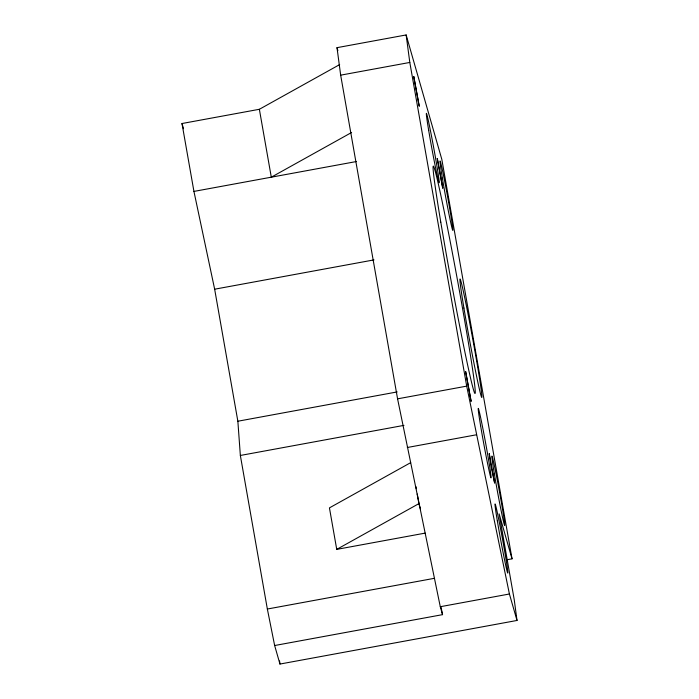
<?xml version="1.0" encoding="UTF-8"?>
<svg xmlns="http://www.w3.org/2000/svg" width="699" height="699" viewBox="0 0 699 699"><rect width="100%" height="100%" fill="white"/><g stroke="black" fill="none" stroke-linecap="round" stroke-linejoin="round"><path stroke-width="1.05" d="M506.679 559.812L512.035 558.833L499.138 513.852L514.254 599.838L517.007 620.459L279.958 664.05L274.646 645.526L267.35 609.03L240.351 455.46L237.861 421.226L214.654 289.203L193.938 191.412L181.993 123.522L259.364 109.289L339.67 64.588M351.606 132.487L271.299 177.188L259.364 109.289M410.689 462.642L329.439 507.876L336.735 549.379L425.141 533.119M336.735 549.379L418.928 503.621L417.242 494.044M274.646 645.526L442.554 614.648L440.283 606.715L397.574 398.841L340.666 75.16L337.005 47.663L406.145 34.95L441.803 159.293L512.035 558.833M340.666 75.16L409.806 62.447L406.145 34.95M193.938 191.412L356.516 161.513M214.654 289.203L374 259.897M237.861 421.226L397.207 391.921M397.574 398.841L466.705 386.128L509.414 594.001L517.007 620.459M240.351 455.46L403.978 425.368M407.299 447.5L476.438 434.787M267.35 609.03L434.193 578.353M440.283 606.715L509.414 594.001M337.005 47.663L337.862 50.643M418.928 503.621L420.414 508.82M181.993 123.522L183.496 128.738M441.095 607.352L442.554 614.648M409.806 62.447L466.705 386.128M415.931 486.6L416.307 488.723M279.548 660.957L279.958 664.05M413.764 76.462L419.208 106.099L413.764 76.462M437.286 158.472L442.72 188.11L437.286 158.472M465.648 371.571L471.091 401.217L465.648 371.571M489.248 453.73L491.1 466.39L494.639 483.114L489.248 453.73M440.781 222.125A115.536 3.198 79.6 0 0 475.032 393.467A115.536 3.198 79.6 0 0 446.748 223.942A115.536 3.198 79.6 0 0 440.781 222.125M463.918 308.049A60.28 1.669 79.6 0 0 481.786 397.451A60.28 1.669 79.6 0 0 467.028 309.002A60.28 1.669 79.6 0 0 463.918 308.049M494.254 473.328A35.16 0.97 79.6 0 0 504.678 525.482A35.16 0.97 79.6 0 0 496.072 473.887A35.16 0.97 79.6 0 0 494.254 473.328M442.371 178.21A35.16 0.97 79.6 0 0 452.795 230.364A35.16 0.97 79.6 0 0 444.188 178.769A35.16 0.97 79.6 0 0 442.371 178.21M480.597 425.708A35.16 0.97 79.6 0 0 491.021 477.854A35.16 0.97 79.6 0 0 482.415 426.259A35.16 0.97 79.6 0 0 480.597 425.708M428.714 130.591A35.16 0.97 79.6 0 0 439.138 182.736A35.16 0.97 79.6 0 0 430.532 131.15A35.16 0.97 79.6 0 0 428.714 130.591M497.339 520.904A35.16 0.97 79.6 0 0 507.762 573.058A35.16 0.97 79.6 0 0 499.147 521.463A35.16 0.97 79.6 0 0 497.339 520.904"/></g></svg>
